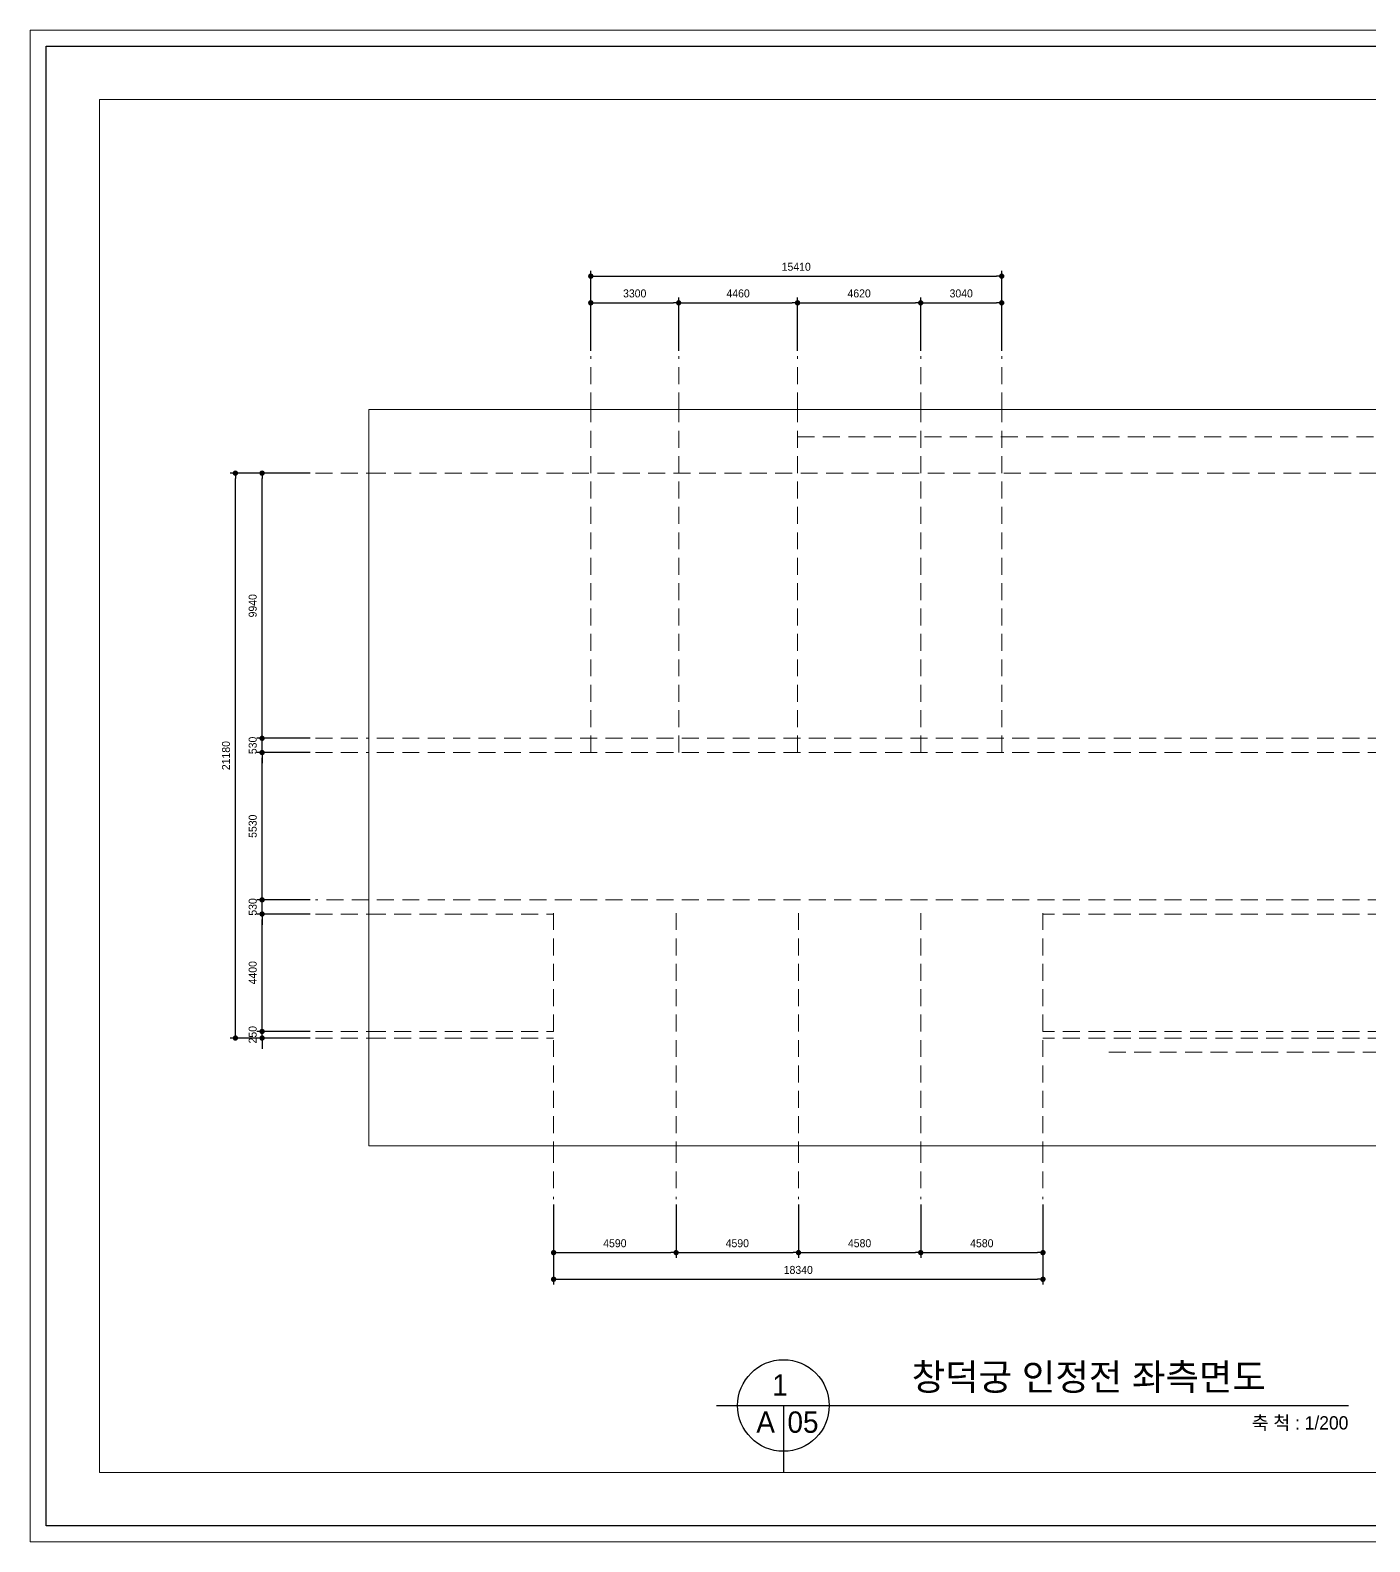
# Model space of a CAD drawing. Header units: millimetres. Extents: x -396231 to 224016, y 0 to 56679.
# Drawn here: x 53769 to 103987, y 0 to 56679 of the extents above; entities that cross this region are included whole.
import ezdxf
from ezdxf.enums import TextEntityAlignment as Align

# ---------------------------------------------------------------- set-up
doc = ezdxf.new("R2010")
doc.units = ezdxf.units.MM
doc.header["$XCLIPFRAME"] = 2
doc.linetypes.add('HIDDEN', pattern=[9.525, 6.35, -3.175])
doc.layers.add('dim', color=7, linetype='Continuous')
doc.layers.add('text', color=7, linetype='Continuous')
for name, color, linetype, lineweight in [('exdim', 1, 'HIDDEN', 9), ('IM', 2, 'Continuous', 9), ('WIPCO', 3, 'Continuous', 9)]:
    doc.layers.add(name, color=color, linetype=linetype, lineweight=lineweight)
doc.layers.add('Plot 설정선', color=251, linetype='Continuous', lineweight=9, plot=False)
doc.styles.add('WIPCO', font='')
doc.styles.get('WIPCO').set_extended_font_data('Dotum')
doc.dimstyles.new('WIPCO-DIM200', dxfattribs={"dimscale": 200, "dimtxt": 1.5, "dimasz": 1, "dimexe": 1, "dimexo": 1, "dimgap": 1, "dimtad": 1, "dimdec": 0, "dimrnd": 10, "dimzin": 0, "dimdsep": 46, "dimtxsty": 'WIPCO', "dimblk": 'DOT', "dimcen": 1, "dimdle": 2, "dimclrd": 256, "dimclre": 256, "dimclrt": 256, "dimadec": 0, "dimazin": 0, "dimtfac": 1, "dimtdec": 0, "dimtix": 1, "dimtmove": 2, "dimatfit": 3, "dimldrblk": 'DOT', "dimfxl": 0, "dimtolj": 1, "dimtzin": 0, "dimarcsym": 0})
picture_1 = doc.add_image_def('image3.jpg', size_in_pixel=(5000, 2422))

# ---------------------------------------------------------------- blocks, each defined once
blk = doc.blocks.new('_Dot')
at = {"color": 0, "linetype": 'ByBlock', "lineweight": -2}
blk.add_line((-0.5, 0), (-1, 0), dxfattribs=at)
at = {"color": 0, "linetype": 'ByBlock', "const_width": 0.5}
blk.add_lwpolyline([(-0.25, 0, 1), (0.25, 0, 1)], format="xyb", close=True, dxfattribs=at)
blk = doc.blocks.new('*D248')
at = {"layer": 'DEFPOINTS', "color": 0}
for p in [(78079, 46457), (74783, 44457), (78079, 44457)]:
    blk.add_point(p, dxfattribs=at)
at = {"layer": 'dim', "lineweight": -2}
for p, q in [((74783, 44657), (74783, 46657)), ((78079, 44657), (78079, 46657)), ((74983, 46457), (77879, 46457))]:
    blk.add_line(p, q, dxfattribs=at)
at = {"layer": 'dim', "lineweight": -2, "xscale": 200, "yscale": 200, "zscale": 200, "rotation": 180}
blk.add_blockref('_Dot', (74783, 46457), dxfattribs=at)
at = {"layer": 'dim', "lineweight": -2, "xscale": 200, "yscale": 200, "zscale": 200}
blk.add_blockref('_Dot', (78079, 46457), dxfattribs=at)
at = {"layer": 'dim', "insert": (76431, 46808), "char_height": 300, "attachment_point": 5, "style": 'WIPCO'}
blk.add_mtext('\\A1;3300', dxfattribs=at)
blk = doc.blocks.new('*D249')
at = {"layer": 'DEFPOINTS', "color": 0}
for p in [(82536, 46457), (78079, 44457), (82536, 44457)]:
    blk.add_point(p, dxfattribs=at)
at = {"layer": 'dim', "lineweight": -2}
for p, q in [((78079, 44657), (78079, 46657)), ((82536, 44657), (82536, 46657)), ((78279, 46457), (82336, 46457))]:
    blk.add_line(p, q, dxfattribs=at)
at = {"layer": 'dim', "lineweight": -2, "xscale": 200, "yscale": 200, "zscale": 200, "rotation": 180}
blk.add_blockref('_Dot', (78079, 46457), dxfattribs=at)
at = {"layer": 'dim', "lineweight": -2, "xscale": 200, "yscale": 200, "zscale": 200}
blk.add_blockref('_Dot', (82536, 46457), dxfattribs=at)
at = {"layer": 'dim', "insert": (80307, 46808), "char_height": 300, "attachment_point": 5, "style": 'WIPCO'}
blk.add_mtext('\\A1;4460', dxfattribs=at)
blk = doc.blocks.new('*D250')
at = {"layer": 'DEFPOINTS', "color": 0}
for p in [(87153, 46457), (82536, 44457), (87153, 44457)]:
    blk.add_point(p, dxfattribs=at)
at = {"layer": 'dim', "lineweight": -2}
for p, q in [((82536, 44657), (82536, 46657)), ((87153, 44657), (87153, 46657)), ((82736, 46457), (86953, 46457))]:
    blk.add_line(p, q, dxfattribs=at)
at = {"layer": 'dim', "lineweight": -2, "xscale": 200, "yscale": 200, "zscale": 200, "rotation": 180}
blk.add_blockref('_Dot', (82536, 46457), dxfattribs=at)
at = {"layer": 'dim', "lineweight": -2, "xscale": 200, "yscale": 200, "zscale": 200}
blk.add_blockref('_Dot', (87153, 46457), dxfattribs=at)
at = {"layer": 'dim', "insert": (84844, 46808), "char_height": 300, "attachment_point": 5, "style": 'WIPCO'}
blk.add_mtext('\\A1;4620', dxfattribs=at)
blk = doc.blocks.new('*D251')
at = {"layer": 'DEFPOINTS', "color": 0}
for p in [(90189, 46457), (87153, 44457), (90189, 44457)]:
    blk.add_point(p, dxfattribs=at)
at = {"layer": 'dim', "lineweight": -2}
for p, q in [((87153, 44657), (87153, 46657)), ((90189, 44657), (90189, 46657)), ((87353, 46457), (89989, 46457))]:
    blk.add_line(p, q, dxfattribs=at)
at = {"layer": 'dim', "lineweight": -2, "xscale": 200, "yscale": 200, "zscale": 200, "rotation": 180}
blk.add_blockref('_Dot', (87153, 46457), dxfattribs=at)
at = {"layer": 'dim', "lineweight": -2, "xscale": 200, "yscale": 200, "zscale": 200}
blk.add_blockref('_Dot', (90189, 46457), dxfattribs=at)
at = {"layer": 'dim', "insert": (88671, 46808), "char_height": 300, "attachment_point": 5, "style": 'WIPCO'}
blk.add_mtext('\\A1;3040', dxfattribs=at)
blk = doc.blocks.new('*D262')
at = {"layer": 'DEFPOINTS', "color": 0}
for p in [(73391, 12842), (77983, 12842), (77983, 10842)]:
    blk.add_point(p, dxfattribs=at)
at = {"layer": 'dim', "lineweight": -2}
for p, q in [((73391, 12642), (73391, 10642)), ((77983, 12642), (77983, 10642)), ((73591, 10842), (77783, 10842))]:
    blk.add_line(p, q, dxfattribs=at)
at = {"layer": 'dim', "lineweight": -2, "xscale": 200, "yscale": 200, "zscale": 200, "rotation": 180}
blk.add_blockref('_Dot', (73391, 10842), dxfattribs=at)
at = {"layer": 'dim', "lineweight": -2, "xscale": 200, "yscale": 200, "zscale": 200}
blk.add_blockref('_Dot', (77983, 10842), dxfattribs=at)
at = {"layer": 'dim', "insert": (75687, 11192), "char_height": 300, "attachment_point": 5, "style": 'WIPCO'}
blk.add_mtext('\\A1;4590', dxfattribs=at)
blk = doc.blocks.new('*D263')
at = {"layer": 'DEFPOINTS', "color": 0}
for p in [(77983, 12842), (82571, 12842), (82571, 10842)]:
    blk.add_point(p, dxfattribs=at)
at = {"layer": 'dim', "lineweight": -2}
for p, q in [((77983, 12642), (77983, 10642)), ((82571, 12642), (82571, 10642)), ((78183, 10842), (82371, 10842))]:
    blk.add_line(p, q, dxfattribs=at)
at = {"layer": 'dim', "lineweight": -2, "xscale": 200, "yscale": 200, "zscale": 200, "rotation": 180}
blk.add_blockref('_Dot', (77983, 10842), dxfattribs=at)
at = {"layer": 'dim', "lineweight": -2, "xscale": 200, "yscale": 200, "zscale": 200}
blk.add_blockref('_Dot', (82571, 10842), dxfattribs=at)
at = {"layer": 'dim', "insert": (80277, 11192), "char_height": 300, "attachment_point": 5, "style": 'WIPCO'}
blk.add_mtext('\\A1;4590', dxfattribs=at)
blk = doc.blocks.new('*D264')
at = {"layer": 'DEFPOINTS', "color": 0}
for p in [(82571, 12842), (87152, 12842), (87152, 10842)]:
    blk.add_point(p, dxfattribs=at)
at = {"layer": 'dim', "lineweight": -2}
for p, q in [((82571, 12642), (82571, 10642)), ((87152, 12642), (87152, 10642)), ((82771, 10842), (86952, 10842))]:
    blk.add_line(p, q, dxfattribs=at)
at = {"layer": 'dim', "lineweight": -2, "xscale": 200, "yscale": 200, "zscale": 200, "rotation": 180}
blk.add_blockref('_Dot', (82571, 10842), dxfattribs=at)
at = {"layer": 'dim', "lineweight": -2, "xscale": 200, "yscale": 200, "zscale": 200}
blk.add_blockref('_Dot', (87152, 10842), dxfattribs=at)
at = {"layer": 'dim', "insert": (84861, 11192), "char_height": 300, "attachment_point": 5, "style": 'WIPCO'}
blk.add_mtext('\\A1;4580', dxfattribs=at)
blk = doc.blocks.new('*D265')
at = {"layer": 'DEFPOINTS', "color": 0}
for p in [(87152, 12842), (91736, 12842), (91736, 10842)]:
    blk.add_point(p, dxfattribs=at)
at = {"layer": 'dim', "lineweight": -2}
for p, q in [((87152, 12642), (87152, 10642)), ((91736, 12642), (91736, 10642)), ((87352, 10842), (91536, 10842))]:
    blk.add_line(p, q, dxfattribs=at)
at = {"layer": 'dim', "lineweight": -2, "xscale": 200, "yscale": 200, "zscale": 200, "rotation": 180}
blk.add_blockref('_Dot', (87152, 10842), dxfattribs=at)
at = {"layer": 'dim', "lineweight": -2, "xscale": 200, "yscale": 200, "zscale": 200}
blk.add_blockref('_Dot', (91736, 10842), dxfattribs=at)
at = {"layer": 'dim', "insert": (89444, 11192), "char_height": 300, "attachment_point": 5, "style": 'WIPCO'}
blk.add_mtext('\\A1;4580', dxfattribs=at)
blk = doc.blocks.new('*D266')
at = {"layer": 'DEFPOINTS', "color": 0}
for p in [(62461, 19136), (64461, 19136), (64461, 18888)]:
    blk.add_point(p, dxfattribs=at)
at = {"layer": 'dim', "lineweight": -2}
for p, q in [((62461, 19336), (62461, 19536)), ((64261, 19136), (62261, 19136)), ((64261, 18888), (62261, 18888)), ((62461, 18888), (62461, 19136)), ((62461, 18688), (62461, 18488))]:
    blk.add_line(p, q, dxfattribs=at)
at = {"layer": 'dim', "lineweight": -2, "xscale": 200, "yscale": 200, "zscale": 200}
for p, rotation in [((62461, 19136), 270), ((62461, 18888), 90)]:
    blk.add_blockref('_Dot', p, dxfattribs=dict(at, rotation=rotation))
at = {"layer": 'dim', "insert": (62110, 19012), "char_height": 300, "attachment_point": 5, "rotation": 90, "style": 'WIPCO'}
blk.add_mtext('\\A1;250', dxfattribs=at)
blk = doc.blocks.new('*D267')
at = {"layer": 'DEFPOINTS', "color": 0}
for p in [(62461, 23539), (64461, 23539), (64461, 19136)]:
    blk.add_point(p, dxfattribs=at)
at = {"layer": 'dim', "lineweight": -2}
for p, q in [((64261, 23539), (62261, 23539)), ((62461, 19336), (62461, 23339)), ((64261, 19136), (62261, 19136))]:
    blk.add_line(p, q, dxfattribs=at)
at = {"layer": 'dim', "lineweight": -2, "xscale": 200, "yscale": 200, "zscale": 200}
for p, rotation in [((62461, 23539), 90), ((62461, 19136), 270)]:
    blk.add_blockref('_Dot', p, dxfattribs=dict(at, rotation=rotation))
at = {"layer": 'dim', "insert": (62110, 21337), "char_height": 300, "attachment_point": 5, "rotation": 90, "style": 'WIPCO'}
blk.add_mtext('\\A1;4400', dxfattribs=at)
blk = doc.blocks.new('*D268')
at = {"layer": 'DEFPOINTS', "color": 0}
for p in [(62461, 24068), (64461, 24068), (64461, 23539)]:
    blk.add_point(p, dxfattribs=at)
at = {"layer": 'dim', "lineweight": -2}
for p, q in [((62461, 24268), (62461, 24468)), ((64261, 24068), (62261, 24068)), ((62461, 23539), (62461, 24068)), ((64261, 23539), (62261, 23539)), ((62461, 23339), (62461, 23139))]:
    blk.add_line(p, q, dxfattribs=at)
at = {"layer": 'dim', "lineweight": -2, "xscale": 200, "yscale": 200, "zscale": 200}
for p, rotation in [((62461, 24068), 270), ((62461, 23539), 90)]:
    blk.add_blockref('_Dot', p, dxfattribs=dict(at, rotation=rotation))
at = {"layer": 'dim', "insert": (62110, 23804), "char_height": 300, "attachment_point": 5, "rotation": 90, "style": 'WIPCO'}
blk.add_mtext('\\A1;530', dxfattribs=at)
blk = doc.blocks.new('*D269')
at = {"layer": 'DEFPOINTS', "color": 0}
for p in [(62461, 29594), (64461, 29594), (64461, 24068)]:
    blk.add_point(p, dxfattribs=at)
at = {"layer": 'dim', "lineweight": -2}
for p, q in [((64261, 29594), (62261, 29594)), ((62461, 24268), (62461, 29394)), ((64261, 24068), (62261, 24068))]:
    blk.add_line(p, q, dxfattribs=at)
at = {"layer": 'dim', "lineweight": -2, "xscale": 200, "yscale": 200, "zscale": 200}
for p, rotation in [((62461, 29594), 90), ((62461, 24068), 270)]:
    blk.add_blockref('_Dot', p, dxfattribs=dict(at, rotation=rotation))
at = {"layer": 'dim', "insert": (62110, 26831), "char_height": 300, "attachment_point": 5, "rotation": 90, "style": 'WIPCO'}
blk.add_mtext('\\A1;5530', dxfattribs=at)
blk = doc.blocks.new('*D270')
at = {"layer": 'DEFPOINTS', "color": 0}
for p in [(62461, 30127), (64461, 30127), (64461, 29594)]:
    blk.add_point(p, dxfattribs=at)
at = {"layer": 'dim', "lineweight": -2}
for p, q in [((64261, 30127), (62261, 30127)), ((62461, 30327), (62461, 30527)), ((62461, 29594), (62461, 30127)), ((64261, 29594), (62261, 29594)), ((62461, 29394), (62461, 29194))]:
    blk.add_line(p, q, dxfattribs=at)
at = {"layer": 'dim', "lineweight": -2, "xscale": 200, "yscale": 200, "zscale": 200}
for p, rotation in [((62461, 30127), 270), ((62461, 29594), 90)]:
    blk.add_blockref('_Dot', p, dxfattribs=dict(at, rotation=rotation))
at = {"layer": 'dim', "insert": (62110, 29861), "char_height": 300, "attachment_point": 5, "rotation": 90, "style": 'WIPCO'}
blk.add_mtext('\\A1;530', dxfattribs=at)
blk = doc.blocks.new('*D271')
at = {"layer": 'DEFPOINTS', "color": 0}
for p in [(62461, 40070), (64461, 40070), (64461, 30127)]:
    blk.add_point(p, dxfattribs=at)
at = {"layer": 'dim', "lineweight": -2}
for p, q in [((64261, 40070), (62261, 40070)), ((62461, 30327), (62461, 39870)), ((64261, 30127), (62261, 30127))]:
    blk.add_line(p, q, dxfattribs=at)
at = {"layer": 'dim', "lineweight": -2, "xscale": 200, "yscale": 200, "zscale": 200}
for p, rotation in [((62461, 40070), 90), ((62461, 30127), 270)]:
    blk.add_blockref('_Dot', p, dxfattribs=dict(at, rotation=rotation))
at = {"layer": 'dim', "insert": (62110, 35098), "char_height": 300, "attachment_point": 5, "rotation": 90, "style": 'WIPCO'}
blk.add_mtext('\\A1;9940', dxfattribs=at)
blk = doc.blocks.new('*D272')
at = {"layer": 'DEFPOINTS', "color": 0}
for p in [(90189, 47457), (74783, 44457), (90189, 44457)]:
    blk.add_point(p, dxfattribs=at)
at = {"layer": 'dim', "lineweight": -2}
for p, q in [((74783, 44657), (74783, 47657)), ((90189, 44657), (90189, 47657)), ((74983, 47457), (89989, 47457))]:
    blk.add_line(p, q, dxfattribs=at)
at = {"layer": 'dim', "lineweight": -2, "xscale": 200, "yscale": 200, "zscale": 200, "rotation": 180}
blk.add_blockref('_Dot', (74783, 47457), dxfattribs=at)
at = {"layer": 'dim', "lineweight": -2, "xscale": 200, "yscale": 200, "zscale": 200}
blk.add_blockref('_Dot', (90189, 47457), dxfattribs=at)
at = {"layer": 'dim', "insert": (82486, 47808), "char_height": 300, "attachment_point": 5, "style": 'WIPCO'}
blk.add_mtext('\\A1;15410', dxfattribs=at)
blk = doc.blocks.new('*D274')
at = {"layer": 'DEFPOINTS', "color": 0}
for p in [(73391, 12842), (91736, 12842), (91736, 9842)]:
    blk.add_point(p, dxfattribs=at)
at = {"layer": 'dim', "lineweight": -2}
for p, q in [((73391, 12642), (73391, 9642)), ((91736, 12642), (91736, 9642)), ((73591, 9842), (91536, 9842))]:
    blk.add_line(p, q, dxfattribs=at)
at = {"layer": 'dim', "lineweight": -2, "xscale": 200, "yscale": 200, "zscale": 200, "rotation": 180}
blk.add_blockref('_Dot', (73391, 9842), dxfattribs=at)
at = {"layer": 'dim', "lineweight": -2, "xscale": 200, "yscale": 200, "zscale": 200}
blk.add_blockref('_Dot', (91736, 9842), dxfattribs=at)
at = {"layer": 'dim', "insert": (82563, 10192), "char_height": 300, "attachment_point": 5, "style": 'WIPCO'}
blk.add_mtext('\\A1;18340', dxfattribs=at)
blk = doc.blocks.new('*D276')
at = {"layer": 'DEFPOINTS', "color": 0}
for p in [(61461, 40070), (64461, 40070), (64461, 18888)]:
    blk.add_point(p, dxfattribs=at)
at = {"layer": 'dim', "lineweight": -2}
for p, q in [((64261, 40070), (61261, 40070)), ((61461, 19088), (61461, 39870)), ((64261, 18888), (61261, 18888))]:
    blk.add_line(p, q, dxfattribs=at)
at = {"layer": 'dim', "lineweight": -2, "xscale": 200, "yscale": 200, "zscale": 200}
for p, rotation in [((61461, 40070), 90), ((61461, 18888), 270)]:
    blk.add_blockref('_Dot', p, dxfattribs=dict(at, rotation=rotation))
at = {"layer": 'dim', "insert": (61110, 29479), "char_height": 300, "attachment_point": 5, "rotation": 90, "style": 'WIPCO'}
blk.add_mtext('\\A1;21180', dxfattribs=at)

msp = doc.modelspace()

# ---------------------------------------------------------------- linework, layer by layer
at = {"layer": 'exdim', "color": 1, "ltscale": 100}
for p, q in [((74783.2, 42457.4), (74783.2, 44457.4)), ((78079, 42457.4), (78079, 44457.4)), ((82535.5, 42457.4), (82535.5, 44457.4)), ((87152.6, 42457.4), (87152.6, 44457.4)), ((90189, 42457.4), (90189, 44457.4)), ((64460.6, 30127.4), (66460.6, 30127.4)), ((64460.6, 29594.4), (66460.6, 29594.4)), ((66460.6, 24068.3), (64460.6, 24068.3)), ((64460.6, 23538.8), (66460.6, 23538.8)), ((64460.6, 19136.2), (66460.6, 19136.2)), ((64460.6, 18888.4), (66460.6, 18888.4)), ((73391.3, 14842), (73391.3, 12842)), ((77983, 14842), (77983, 12842)), ((82570.8, 14842), (82570.8, 12842)), ((87151.5, 14842), (87151.5, 12842)), ((91735.7, 14842), (91735.7, 12842))]:
    msp.add_line(p, q, dxfattribs=at)
at = {"layer": 'exdim', "color": 255, "ltscale": 100}
for p, q in [((74783.2, 29594.4), (74783.2, 42457.4)), ((78079, 29594.4), (78079, 42457.4)), ((82535.5, 29594.4), (82535.5, 42457.4)), ((87152.6, 29594.4), (87152.6, 42457.4)), ((90189, 29594.4), (90189, 42457.4)), ((82535.5, 41430.3), (113123.6, 41430.3)), ((113123.6, 30127.4), (66460.6, 30127.4)), ((113123.6, 29594.4), (66460.6, 29594.4)), ((113123.6, 24068.3), (66460.6, 24068.3)), ((66460.6, 23538.8), (73391.3, 23538.8)), ((73391.3, 23575.4), (73391.3, 14842)), ((77983, 23575.4), (77983, 14842)), ((82570.8, 23575.4), (82570.8, 14842)), ((87151.5, 23575.4), (87151.5, 14842)), ((91735.7, 23575.4), (91735.7, 14842)), ((113123.6, 23538.8), (91735.7, 23538.8)), ((66460.6, 19136.2), (73391.3, 19136.2)), ((66460.6, 18888.4), (73391.3, 18888.4)), ((113123.6, 19136.2), (91735.7, 19136.2)), ((113123.6, 18888.4), (91735.7, 18888.4)), ((94206.3, 18363.6), (113123.6, 18363.6))]:
    msp.add_line(p, q, dxfattribs=at)
at = {"layer": 'exdim', "color": 1, "ltscale": 100}
msp.add_lwpolyline([(64460.6, 40069.6), (66460.6, 40069.6)], dxfattribs=at)
at = {"layer": 'exdim', "color": 255, "ltscale": 100}
msp.add_lwpolyline([(66460.6, 40069.6), (113123.6, 40069.6)], dxfattribs=at)
at = {"layer": 'Plot 설정선'}
msp.add_lwpolyline([(53769.3, 56678.6), (53769.3, 0), (53769.3, 56678.6), (134016.3, 56678.6), (53769.3, 56678.6), (53769.3, 0), (53769.3, 56678.6), (134016.3, 56678.6), (134016.3, 0), (53769.3, 0), (134016.3, 0), (134016.3, 56678.6), (134016.3, 0), (53769.3, 0)], dxfattribs=at)
msp.add_lwpolyline([(56369.3, 54078.6), (126311.7, 54078.6), (126311.7, 2600), (56369.3, 2600)], close=True, dxfattribs=at)
at = {"layer": 'WIPCO', "color": 3, "lineweight": -3}
msp.add_lwpolyline([(133416.3, 600), (54369.3, 600), (54369.3, 56078.6), (133416.3, 56078.6)], close=True, dxfattribs=at)
for points in [[(79496.2, 5109.1), (103184.8, 5109.1)], [(82005.4, 5109.1), (82005.4, 2600)]]:
    msp.add_lwpolyline(points, dxfattribs=at)
at = {"layer": 'WIPCO'}
msp.add_lwpolyline([(83722.9, 5109.1), (103184.8, 5109.1)], dxfattribs=at)
at = {"layer": 'WIPCO', "color": 3, "lineweight": -3}
msp.add_circle((82005.4, 5109.1), 1717.5, dxfattribs=at)

# ---------------------------------------------------------------- texts
at = {"layer": 'text', "style": 'WIPCO'}
msp.add_text('창덕궁 인정전 좌측면도', height=1000, dxfattribs=at).set_placement((93453.8, 6181.4), align=Align.MIDDLE_CENTER)
msp.add_text('1', height=800, dxfattribs=at).set_placement((81587.8, 5481.4))
for s, p in [('A', (81339.2, 4487.2)), ('05', (82739.2, 4487.2))]:
    msp.add_text(s, height=800, dxfattribs=at).set_placement(p, align=Align.MIDDLE)
msp.add_text('축 척 : 1/200', height=500, dxfattribs=at).set_placement((103184.8, 4709.1), align=Align.TOP_RIGHT)

# ---------------------------------------------------------------- dimensions: what is measured, and where the dimension line sits
at = {"layer": 'dim'}
for base, p1, p2, picture, middle in [((90189, 47457.4), (74783.2, 44457.4), (90189, 44457.4), '*D272', (82486.1, 47807.6)), ((78079, 46457.4), (74783.2, 44457.4), (78079, 44457.4), '*D248', (76431.1, 46807.6)), ((82535.5031, 46457.4427), (78079.0034, 44457.4427), (82535.5031, 44457.4427), '*D249', (80307.2533, 46807.6462)), ((87152.6, 46457.4), (82535.5, 44457.4), (87152.6, 44457.4), '*D250', (84844, 46807.6)), ((90189, 46457.4), (87152.6, 44457.4), (90189, 44457.4), '*D251', (88670.8, 46807.6)), ((77983, 10842), (73391.3, 12842), (77983, 12842), '*D262', (75687.1, 11192.2)), ((91735.7, 9842), (73391.3, 12842), (91735.7, 12842), '*D274', (82563.5, 10192.2)), ((82570.8, 10842), (77983, 12842), (82570.8, 12842), '*D263', (80276.9, 11192.2)), ((87151.5, 10842), (82570.8, 12842), (87151.5, 12842), '*D264', (84861.2, 11192.2)), ((91735.7, 10842), (87151.5, 12842), (91735.7, 12842), '*D265', (89443.6, 11192.2))]:
    dim = msp.add_linear_dim(base=base, p1=p1, p2=p2, dimstyle='WIPCO-DIM200', dxfattribs=at)
    dim.commit()
    dim.dimension.update_dxf_attribs({"geometry": picture, "text_midpoint": middle})
for base, p1, p2, picture, middle in [((61460.6, 40069.6), (64460.6, 18888.4), (64460.6, 40069.6), '*D276', (61110.4, 29479)), ((62460.6, 40069.6), (64460.6, 30127.4), (64460.6, 40069.6), '*D271', (62110.4, 35098.5)), ((62460.6, 30127.4), (64460.6, 29594.4), (64460.6, 30127.4), '*D270', (62110.4, 29860.9)), ((62460.6, 29594.4), (64460.6, 24068.3), (64460.6, 29594.4), '*D269', (62110.4, 26831.4)), ((62460.6054, 24068.3451), (64460.6054, 23538.8436), (64460.6054, 24068.3451), '*D268', (62110.4018, 23803.5943)), ((62460.6, 23538.8), (64460.6, 19136.2), (64460.6, 23538.8), '*D267', (62110.4, 21337.5)), ((62460.6, 19136.2), (64460.6, 18888.4), (64460.6, 19136.2), '*D266', (62110.4, 19012.3))]:
    dim = msp.add_linear_dim(base=base, p1=p1, p2=p2, angle=270, dimstyle='WIPCO-DIM200', dxfattribs=at)
    dim.commit()
    dim.dimension.update_dxf_attribs({"geometry": picture, "text_midpoint": middle})

# ---------------------------------------------------------------- pictures from other files: only their frames are drawn
at = {"layer": 'IM'}
image = msp.add_image(picture_1, insert=(55443.9, 12973.9), size_in_units=(68753.8, 33304.3), dxfattribs=at)
image.set_boundary_path([(800.674, 277.361), (4194.163, 2285.648)])

doc.saveas('drawing.dxf')
